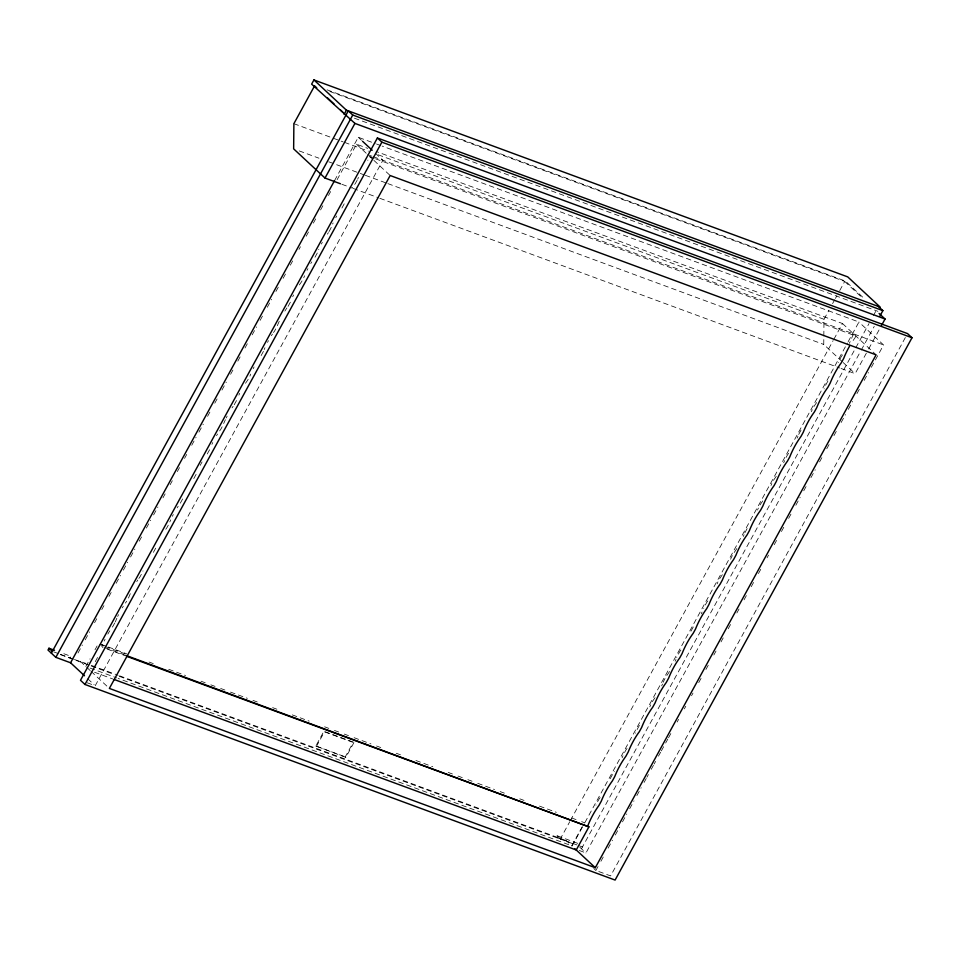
<?xml version="1.0" encoding="UTF-8"?>
<svg xmlns="http://www.w3.org/2000/svg" width="960" height="960" viewBox="0 0 960 960"><rect width="100%" height="100%" fill="white"/><g stroke="black" fill="none" stroke-linecap="round" stroke-linejoin="round"><path stroke-width="0.72" stroke-dasharray="4.8 3.6" d="M842.148 361.572L823.752 344.448L823.992 319.296L828.996 310.164M334.536 180.636L358.272 137.28L375.144 143.508M78.036 652.956L82.356 645.06M85.236 639.804L89.544 631.92M94.584 622.716L96.744 618.768M101.784 609.576L103.944 605.628M108.984 596.424L111.144 592.488M116.172 583.284L120.492 575.388M123.372 570.132L127.692 562.248M130.572 556.992L134.892 549.108M139.212 541.212L142.08 535.956M146.4 528.072L150.72 520.188M153.6 514.932L157.92 507.036M162.96 497.832L165.12 493.896M170.148 484.692L172.308 480.744M177.348 471.552L179.508 467.604M184.548 458.4L186.708 454.464M191.748 445.26L196.056 437.364M198.936 432.108L203.256 424.224M207.576 416.34L210.456 411.084M214.776 403.188L217.656 397.932M221.964 390.048L226.284 382.164M230.604 374.268L233.484 369.012M237.804 361.128L240.684 355.872M245.004 347.988L247.872 342.72M252.192 334.836L256.512 326.952M260.112 320.376L263.712 313.8M267.312 307.236L271.632 299.34M275.94 291.456L278.82 286.2M283.14 278.316L286.02 273.06M290.34 265.164L293.22 259.908M298.98 249.396L300.42 246.768M306.168 236.244L309.048 230.988M313.368 223.104L316.248 217.848M320.568 209.964L323.448 204.696M328.476 195.504L330.636 191.556M337.116 179.724L356.544 144.228L367.788 148.38M85.836 666.504L90.06 658.8M94.98 649.812L97.092 645.96M114.744 622.98L113.016 626.124A58.08 34.596 -69.7 0 0 110.856 629.208M153.408 552.348L155.712 548.148A58.08 34.596 -69.7 0 1 156.468 546.3M182.64 498.96L180.336 503.16A58.08 34.596 -69.7 0 0 179.256 504.684M196.104 474.36L193.8 478.572A58.08 34.596 -69.7 0 0 192.72 480.084M207.264 453.972L209.568 449.772A58.08 34.596 -69.7 0 1 210.324 447.924M234.204 404.784L236.496 400.584A58.08 34.596 -69.7 0 1 237.252 398.748M261.132 355.596L263.424 351.396M288.06 306.408L290.364 302.208M314.988 257.232L317.292 253.02A58.08 34.596 -69.7 0 1 318.828 249.36M329.028 231.588L330.756 228.432A58.08 34.596 -69.7 0 1 333.108 222.972M341.916 208.044L344.22 203.832A58.08 34.596 -69.7 0 1 344.964 201.996M357.108 180.288L355.38 183.444A58.08 34.596 -69.7 0 0 352.188 188.124M95.244 661.692L98.052 656.556M95.22 685.728L382.92 160.236L375.42 153.252M353.892 742.68L345.828 757.392L315.816 746.004L323.88 731.292L353.328 742.152M316.38 746.52L324.432 731.808L352.488 742.164M345.828 757.392L345.276 756.864L352.656 743.376M832.572 303.636L834.708 299.724M835.428 298.416L836.856 295.812M839.712 290.592L844.716 281.46L327.252 90.528M577.716 843.336L557.016 835.692L556.032 837.492L566.172 840.6L571.572 845.616M576.936 844.932L560.376 838.824L569.736 821.736M570.456 820.428L833.136 340.62M833.856 339.312L842.484 323.532L376.212 151.488M582.324 826.548L571.776 845.808L118.14 678.432M571.956 846.204L584.184 823.872M584.904 822.552L847.428 343.032M848.148 341.724L858.936 322.02L382.176 146.1M610.176 778.752L612.48 774.552A58.08 34.596 -69.7 0 0 614.64 771.468M639.408 725.364L637.116 729.564A58.08 34.596 -69.7 0 1 635.58 733.224M690.972 631.188L693.264 626.988A58.08 34.596 -69.7 0 0 694.356 625.464M744.828 532.812L747.132 528.612A58.08 34.596 -69.7 0 0 748.224 527.088M798.684 434.448L800.988 430.236A58.08 34.596 -69.7 0 0 802.08 428.712M827.916 381.048L825.612 385.26A58.08 34.596 -69.7 0 1 824.076 388.92M853.692 333.972L852.54 336.072A58.08 34.596 -69.7 0 1 849.336 343.308M581.472 848.772L869.028 323.556M873.348 315.672L876.228 310.404M579.264 850.476L585.96 852.948L860.544 351.396M861.264 350.088L874.224 326.412M841.068 368.472L855.132 373.668L867.948 350.244M868.668 348.936L879.348 329.424M905.364 337.524L610.608 875.904L595.884 870.468L598.044 866.52M600.924 861.276L603.792 856.02M608.112 848.136L612.432 840.252M615.3 834.996L619.62 827.112M622.5 821.856L626.808 813.972M629.688 808.716L634.008 800.832M636.876 795.588L641.196 787.704M644.076 782.448L646.236 778.5M646.956 777.192L648.384 774.564M651.264 769.308L653.424 765.372M654.144 764.052L655.584 761.424M658.464 756.168L660.612 752.232M661.332 750.912L664.932 744.348M665.652 743.028L667.812 739.092M668.532 737.772L672.12 731.208M677.16 722.016L678.6 719.388M684.348 708.876L685.788 706.248M691.548 695.736L692.988 693.108M698.736 682.596L701.616 677.34M705.924 669.468L708.804 664.212M713.844 655.008L716.004 651.072M721.032 641.88L723.192 637.932M728.232 628.74L731.82 622.164M736.86 612.972L739.02 609.036M744.048 599.832L746.928 594.576M751.248 586.692L754.116 581.436M758.436 573.564L761.316 568.308M767.064 557.796L768.504 555.168M774.264 544.656L777.132 539.4M781.452 531.516L784.332 526.26M788.64 518.376L791.52 513.132M795.84 505.248L800.148 497.364M803.748 490.788L807.348 484.224M810.936 477.66L815.256 469.776M819.576 461.892L822.444 456.636M826.764 448.752L829.644 443.496M833.952 435.612L836.832 430.356M841.152 422.484L845.46 414.6M848.34 409.344L852.66 401.46M856.968 393.576L859.848 388.32M864.168 380.436L868.476 372.552M871.356 367.296L883.584 344.964L858.936 322.02M73.344 659.196L70.092 658.2L71.076 656.388L61.416 652.824M74.436 659.52L85.848 663.372M327.084 89.832L845.436 281.088L864.924 299.244M354.408 118.176L877.92 311.34M376.56 144.024L380.772 145.584M293.88 123.684L343.092 141.852M344.508 142.368L368.412 151.188M378.252 154.824L823.992 319.296M367.752 154.668L371.964 156.216M373.368 156.732L883.584 344.964M374.208 158.304L369.996 156.756L368.844 158.856A58.08 34.596 -69.7 0 0 367.752 160.38M375.612 158.82L855.936 336.048L854.784 338.16A58.08 34.596 -69.7 0 0 851.592 342.84M299.268 150.924L318.948 158.196M328.788 161.82L363.948 174.792M365.352 175.308L386.448 183.096M387.852 183.612L823.752 344.448M341.88 184.284L351.732 187.92M353.136 188.436L378.444 197.772M379.848 198.3L839.664 367.956M101.304 644.424L106.92 646.5M108.324 647.016L126.588 653.748M149.052 662.04L153.264 663.6M168.72 669.3L185.568 675.516M201.024 681.216L205.236 682.776M210.852 684.84L215.064 686.4M220.68 688.476L224.892 690.024M230.508 692.1L247.368 698.316M252.984 700.392L257.196 701.94M272.64 707.64L276.864 709.2M292.308 714.9L309.156 721.116M324.612 726.816L328.824 728.376M334.44 730.452L338.652 732M344.268 734.076L348.492 735.624M354.108 737.7L370.956 743.916M376.572 745.992L380.784 747.552M396.24 753.252L400.452 754.8M415.896 760.5L432.756 766.728M448.2 772.428L452.412 773.976M458.028 776.052L462.252 777.6M467.868 779.676L472.08 781.236M477.696 783.3L494.544 789.528M500.172 791.592L504.384 793.152M519.828 798.852L524.04 800.412M539.496 806.112L556.344 812.328M571.788 818.028L576.012 819.576M581.628 821.652L584.436 822.684M99.612 644.436L103.824 645.984M105.228 646.5L124.896 653.76M104.664 647.556L124.332 654.804M107.184 649.116L125.448 655.848M315.816 746.004L345.276 756.864M91.464 665.436L118.152 675.288M119.556 675.804L566.172 840.6M53.724 651.888L59.256 653.916M60.636 654.432L70.296 657.996M578.316 845.448L582.468 846.972L580.788 845.412M60.42 654.624L89.748 665.448M91.152 665.964L113.628 674.256M119.244 676.332L575.352 844.632M90.048 668.064L116.736 677.904M94.536 672.24L112.788 678.972M87.192 682.764L93.876 685.236M844.716 281.46L862.02 297.576M842.484 323.532L875.016 353.82M843.228 362.58L855.132 373.668M358.272 137.28L361.488 140.28M356.544 144.228L368.472 155.34M369.564 156.348L372.816 159.372M373.896 160.38L390.168 175.524M579.792 847.212L585.96 852.948M593.736 868.476L595.884 870.468M557.016 835.692L560.376 838.824M102.972 647.556L101.856 646.512A58.08 34.596 -69.7 0 1 102.6 644.676M80.232 661.296L85.632 666.312M86.712 667.32L90.312 670.68M91.02 671.34L108.288 687.408M87.72 678.744L94.152 684.732M842.472 354.936A58.08 34.596 -69.7 0 1 841.38 356.46L839.076 360.66A58.08 34.596 -69.7 0 1 838.332 362.508M816.612 402.564A58.08 34.596 -69.7 0 1 814.452 405.648L812.148 409.848A58.08 34.596 -69.7 0 1 811.404 411.684M797.94 436.284A58.08 34.596 -69.7 0 1 797.148 438.108M788.616 453.312A58.08 34.596 -69.7 0 1 787.524 454.836L785.22 459.036A58.08 34.596 -69.7 0 1 783.684 462.696M776.208 476.34A58.08 34.596 -69.7 0 1 774.06 479.424L771.756 483.624A58.08 34.596 -69.7 0 1 771 485.472M762.744 500.94A58.08 34.596 -69.7 0 1 760.596 504.024L758.292 508.224A58.08 34.596 -69.7 0 1 757.536 510.06M744.072 534.66A58.08 34.596 -69.7 0 1 743.292 536.472M736.86 548.532A58.08 34.596 -69.7 0 1 733.668 553.2L731.364 557.412A58.08 34.596 -69.7 0 1 730.608 559.248M722.352 574.716A58.08 34.596 -69.7 0 1 720.204 577.8L717.9 582A58.08 34.596 -69.7 0 1 717.144 583.848M707.82 600.876A58.08 34.596 -69.7 0 1 706.74 602.388L704.436 606.6A58.08 34.596 -69.7 0 1 703.68 608.436M702.072 612.06A58.08 34.596 -69.7 0 1 701.22 613.836M680.892 650.052A58.08 34.596 -69.7 0 1 679.8 651.576L677.508 655.788A58.08 34.596 -69.7 0 1 676.752 657.624M675.972 659.448A58.08 34.596 -69.7 0 1 675.144 661.248M669.54 671.496A58.08 34.596 -69.7 0 1 666.336 676.176L664.044 680.376A58.08 34.596 -69.7 0 1 663.288 682.212M662.508 684.036A58.08 34.596 -69.7 0 1 661.68 685.836M655.032 697.68A58.08 34.596 -69.7 0 1 652.872 700.764L650.58 704.964A58.08 34.596 -69.7 0 1 649.824 706.812M627.036 748.428A58.08 34.596 -69.7 0 1 625.944 749.952L623.64 754.152A58.08 34.596 -69.7 0 1 622.116 757.812M600.108 797.616A58.08 34.596 -69.7 0 1 599.016 799.14L596.712 803.34A58.08 34.596 -69.7 0 1 595.968 805.188M335.772 217.716A58.08 34.596 -69.7 0 1 336.72 216.012M321.384 244.032A58.08 34.596 -69.7 0 1 322.308 242.304M327.36 234.156A58.08 34.596 -69.7 0 1 328.452 232.632M238.86 395.124A58.08 34.596 -69.7 0 1 239.712 393.348M245.508 383.28A58.08 34.596 -69.7 0 1 247.668 380.196L249.96 375.984A58.08 34.596 -69.7 0 1 250.716 374.148M165.78 529.272A58.08 34.596 -69.7 0 1 166.872 527.748L169.176 523.548A58.08 34.596 -69.7 0 1 170.712 519.888M104.208 641.052A58.08 34.596 -69.7 0 1 105.072 639.276M107.832 634.104A58.08 34.596 -69.7 0 1 109.824 630.804M130.32 593.664A58.08 34.596 -69.7 0 0 128.784 597.336L126.48 601.536A58.08 34.596 -69.7 0 0 125.388 603.06M136.752 581.616A58.08 34.596 -69.7 0 1 137.796 580.02M138.852 578.46A58.08 34.596 -69.7 0 1 139.944 576.936L142.248 572.736A58.08 34.596 -69.7 0 1 143.004 570.9M357.684 179.244A58.08 34.596 -69.7 0 1 358.428 177.408M172.392 516.312A58.08 34.596 -69.7 0 1 173.28 514.56M177.144 507.84A58.08 34.596 -69.7 0 1 178.188 506.244M292.716 296.748A58.08 34.596 -69.7 0 1 293.568 294.972M299.364 284.904A58.08 34.596 -69.7 0 1 301.524 281.82L303.828 277.62A58.08 34.596 -69.7 0 1 304.572 275.772M307.032 270.372A58.08 34.596 -69.7 0 1 307.92 268.62M310.776 263.544A58.08 34.596 -69.7 0 1 311.796 261.912M211.932 444.312A58.08 34.596 -69.7 0 1 212.784 442.536M216.528 435.696A58.08 34.596 -69.7 0 1 217.536 434.064M219.648 430.908A58.08 34.596 -69.7 0 1 220.74 429.384L223.032 425.172A58.08 34.596 -69.7 0 1 225.396 419.712M226.248 417.936A58.08 34.596 -69.7 0 1 227.136 416.184M232.044 407.868A58.08 34.596 -69.7 0 1 233.112 406.308M115.32 621.924A58.08 34.596 -69.7 0 1 116.856 618.264M117.672 616.464A58.08 34.596 -69.7 0 1 118.536 614.688M122.28 607.848A58.08 34.596 -69.7 0 1 123.288 606.216M279.252 321.336A58.08 34.596 -69.7 0 0 276.888 326.808L274.596 331.008A58.08 34.596 -69.7 0 0 273.504 332.532M284.856 311.088A58.08 34.596 -69.7 0 1 286.968 307.932M200.208 465.372A58.08 34.596 -69.7 0 1 202.08 461.952M264.18 349.56A58.08 34.596 -69.7 0 1 264.96 347.736M267.528 342.408A58.08 34.596 -69.7 0 1 268.452 340.68M271.392 335.688A58.08 34.596 -69.7 0 1 272.436 334.092M253.176 368.748A58.08 34.596 -69.7 0 1 254.064 366.996"/><path stroke-width="1.44" d="M313.932 79.932L346.428 110.184L880.224 307.14L847.728 276.888L313.932 79.932L311.64 84.132L354.936 123.408L885.048 319.008L881.484 325.512M54.504 650.28L48.984 648.24L48 650.04L55.848 657.348L70.572 662.784L84.504 675.756M344.124 114.384L346.428 110.184M51.36 653.172L348.276 110.856L352.752 115.032L882.864 310.632L879.984 315.9M55.848 657.348L352.752 115.032M340.476 183.768L325.008 178.056L354.936 123.408M70.572 662.784L334.536 180.636M377.4 137.976L80.496 680.292L84.972 684.468L615.096 880.068L912 337.752L907.524 333.588L377.4 137.976L381.888 142.152L912 337.752M84.972 684.468L381.888 142.152M125.736 655.332L588.912 826.86L576.252 849.984L114.192 679.488M595.308 867.72L876.108 354.828L390.168 175.524L109.368 688.416L595.308 867.72L574.8 848.628M126.852 656.364L588.912 826.86M878.388 306.456L882.864 310.632M879.072 313.452L885.048 319.008M316.764 87.864L314.592 85.848L293.88 123.684L293.64 148.848L325.008 178.056M327.576 97.944L334.068 103.98M340.56 110.028L342.72 112.044M362.556 141.276L372.204 150.252M48.984 648.24L52.344 651.372M587.796 825.816A58.08 34.596 -69.7 0 1 598.956 805.428L601.26 801.228A58.08 34.596 -69.7 0 1 612.42 780.84L614.724 776.628A58.08 34.596 -69.7 0 1 625.884 756.24L628.188 752.04A58.08 34.596 -69.7 0 1 639.348 731.652L641.652 727.44A58.08 34.596 -69.7 0 1 652.812 707.052L655.116 702.852A58.08 34.596 -69.7 0 1 666.276 682.464L668.58 678.264A58.08 34.596 -69.7 0 1 679.74 657.864L682.044 653.664A58.08 34.596 -69.7 0 1 693.204 633.276L695.508 629.076A58.08 34.596 -69.7 0 1 706.668 608.688L708.972 604.476A58.08 34.596 -69.7 0 1 720.144 584.088L722.436 579.888A58.08 34.596 -69.7 0 1 733.608 559.5L735.9 555.288A58.08 34.596 -69.7 0 1 747.072 534.9L749.364 530.7A58.08 34.596 -69.7 0 1 760.536 510.312L762.828 506.1A58.08 34.596 -69.7 0 1 774 485.712L776.292 481.512A58.08 34.596 -69.7 0 1 787.464 461.124L789.768 456.924A58.08 34.596 -69.7 0 1 800.928 436.524L803.232 432.324A58.08 34.596 -69.7 0 1 814.392 411.936L816.696 407.736A58.08 34.596 -69.7 0 1 827.856 387.348L830.16 383.136A58.08 34.596 -69.7 0 1 841.32 362.748L843.624 358.548A58.08 34.596 -69.7 0 1 849.588 346.128"/></g></svg>
